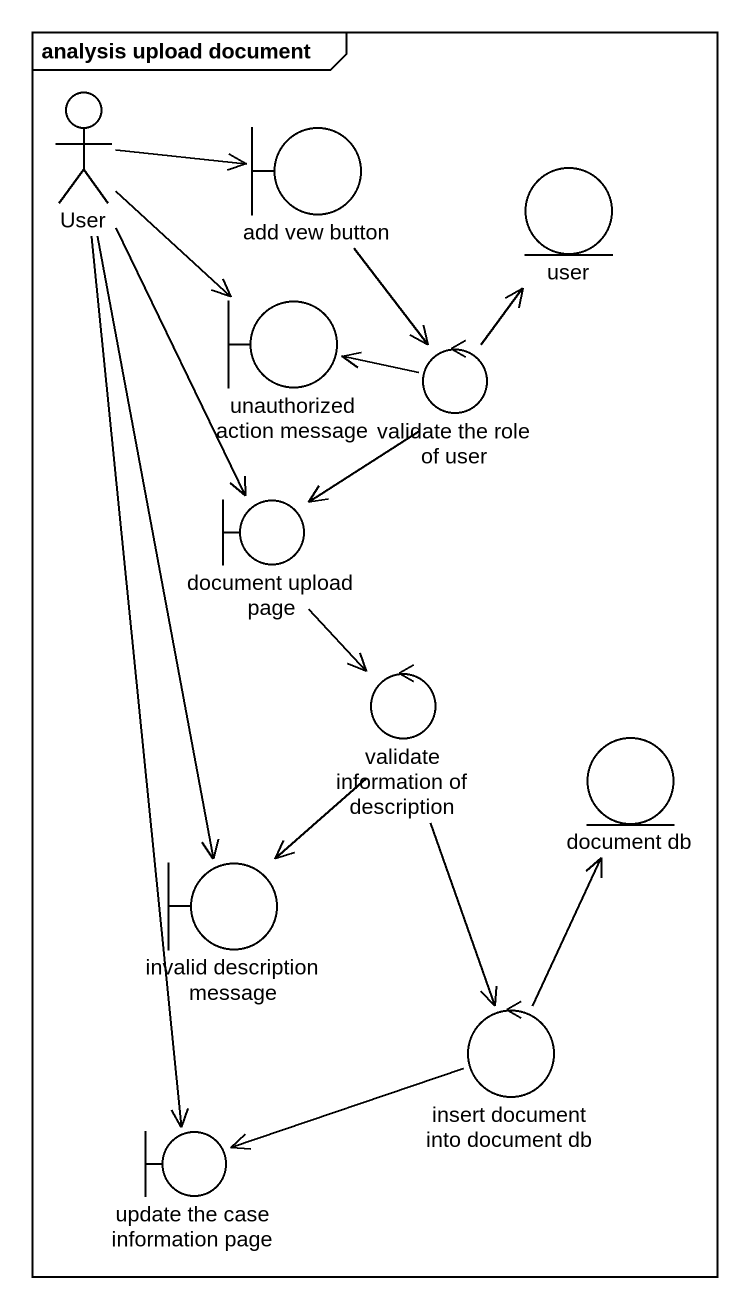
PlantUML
@startuml
mainframe analysis upload document
actor User
boundary "add vew button" as add_vew_button
entity user
boundary "unauthorized action message" as unauthorized_action_message
control "validate the role of user" as validate_the_role_of_user
boundary "document upload page" as document_upload_page
control "validate information of description" as validate_information_of
entity "document db" as document_db
boundary "invalid description message" as invalid_description_message
control "insert document into document db" as insert_document_into
boundary "update the case information page" as update_the_case_information
User -right-> add_vew_button
User --> unauthorized_action_message
User --> document_upload_page
User --> invalid_description_message
User --> update_the_case_information
add_vew_button --> validate_the_role_of_user
validate_the_role_of_user -up-> user
validate_the_role_of_user -left-> unauthorized_action_message
validate_the_role_of_user --> document_upload_page
document_upload_page --> validate_information_of
validate_information_of --> invalid_description_message
validate_information_of --> insert_document_into
insert_document_into -up-> document_db
insert_document_into -left-> update_the_case_information
@enduml
